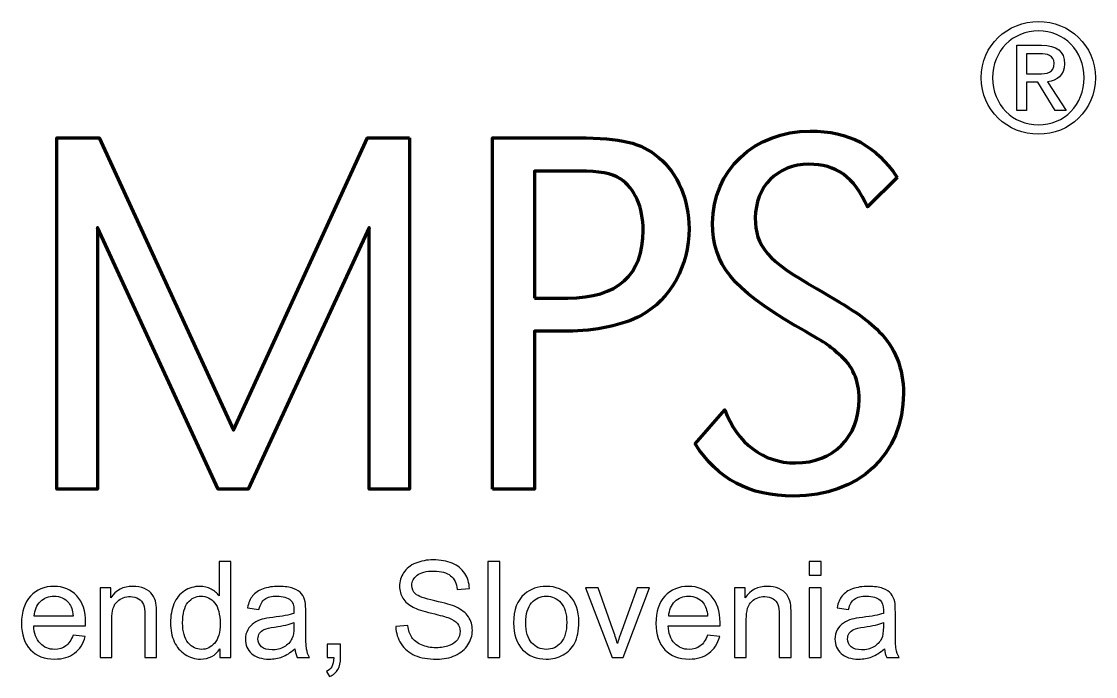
# Model space of a CAD drawing. Header units: millimetres. Extents: x -58 to 71, y 45 to 86.
# Drawn here: x 33.03 to 70.7, y 54.84 to 77.83 of the extents above; entities that cross this region are included whole.
import ezdxf

# ---------------------------------------------------------------- set-up
doc = ezdxf.new("R2010")
doc.units = ezdxf.units.MM
doc.header["$MEASUREMENT"] = 0
doc.layers.add('Layer 1', color=7, linetype='Continuous')

msp = doc.modelspace()

# ---------------------------------------------------------------- linework, layer by layer
at = {"layer": 'Layer 1', "color": 250}
for points, knots in [([(68.7031, 73.8704), (69.7816, 73.8704), (70.703, 74.7089), (70.703, 75.8554), (70.703, 75.8554), (70.703, 76.9915), (69.7816, 77.8291), (68.7031, 77.8291), (68.7031, 77.8291), (67.6142, 77.8291), (66.692, 76.9915), (66.692, 75.8554), (66.692, 75.8554), (66.692, 74.7089), (67.6142, 73.8704), (68.7031, 73.8704)], [0, 0, 0, 0, 0.2, 0.2, 0.2, 0.2, 0.4, 0.4, 0.4, 0.4, 0.6, 0.6, 0.6, 0.6, 1, 1, 1, 1]), ([(67.0907, 75.8554), (67.0907, 76.7925), (67.7974, 77.4993), (68.7031, 77.4993), (68.7031, 77.4993), (69.5984, 77.4993), (70.3051, 76.7925), (70.3051, 75.8554), (70.3051, 75.8554), (70.3051, 74.9027), (69.5984, 74.2011), (68.7031, 74.2011), (68.7031, 74.2011), (67.7974, 74.2011), (67.0907, 74.9027), (67.0907, 75.8554)], [0, 0, 0, 0, 0.2, 0.2, 0.2, 0.2, 0.4, 0.4, 0.4, 0.4, 0.6, 0.6, 0.6, 0.6, 1, 1, 1, 1]), ([(68.2843, 75.6983), (68.2843, 75.6983), (68.6822, 75.6983), (68.6822, 75.6983), (68.6822, 75.6983), (68.6822, 75.6983), (69.2843, 74.7089), (69.2843, 74.7089), (69.2843, 74.7089), (69.2843, 74.7089), (69.6716, 74.7089), (69.6716, 74.7089), (69.6716, 74.7089), (69.6716, 74.7089), (69.0225, 75.7141), (69.0225, 75.7141), (69.0225, 75.7141), (69.3576, 75.756), (69.6141, 75.934), (69.6141, 76.3423), (69.6141, 76.3423), (69.6141, 76.7925), (69.3471, 76.9915), (68.8079, 76.9915), (68.8079, 76.9915), (68.8079, 76.9915), (67.9388, 76.9915), (67.9388, 76.9915), (67.9388, 76.9915), (67.9388, 76.9915), (67.9388, 74.7089), (67.9388, 74.7089), (67.9388, 74.7089), (67.9388, 74.7089), (68.2843, 74.7089), (68.2843, 74.7089), (68.2843, 74.7089), (68.2843, 74.7089), (68.2843, 75.6983), (68.2843, 75.6983)], [0, 0, 0, 0, 0.0909091, 0.0909091, 0.0909091, 0.0909091, 0.1818182, 0.1818182, 0.1818182, 0.1818182, 0.2727273, 0.2727273, 0.2727273, 0.2727273, 0.3636364, 0.3636364, 0.3636364, 0.3636364, 0.4545455, 0.4545455, 0.4545455, 0.4545455, 0.5454545, 0.5454545, 0.5454545, 0.5454545, 0.6363636, 0.6363636, 0.6363636, 0.6363636, 0.7272727, 0.7272727, 0.7272727, 0.7272727, 0.8181818, 0.8181818, 0.8181818, 0.8181818, 1, 1, 1, 1]), ([(68.2843, 75.9916), (68.2843, 75.9916), (68.2843, 76.6984), (68.2843, 76.6984), (68.2843, 76.6984), (68.2843, 76.6984), (68.7554, 76.6984), (68.7554, 76.6984), (68.7554, 76.6984), (68.9963, 76.6984), (69.2528, 76.6459), (69.2528, 76.3633), (69.2528, 76.3633), (69.2528, 76.0125), (68.9911, 75.9916), (68.6979, 75.9916), (68.6979, 75.9916), (68.6979, 75.9916), (68.2843, 75.9916), (68.2843, 75.9916)], [0, 0, 0, 0, 0.1666667, 0.1666667, 0.1666667, 0.1666667, 0.3333333, 0.3333333, 0.3333333, 0.3333333, 0.5, 0.5, 0.5, 0.5, 0.6666667, 0.6666667, 0.6666667, 0.6666667, 1, 1, 1, 1]), ([(39.9859, 55.5024), (39.9859, 55.5024), (39.9859, 55.8109), (39.9859, 55.8109), (39.9859, 55.8109), (39.8313, 55.5683), (39.6036, 55.4475), (39.303, 55.4475), (39.303, 55.4475), (39.1084, 55.4475), (38.9294, 55.5008), (38.7661, 55.6084), (38.7661, 55.6084), (38.6029, 55.7151), (38.4765, 55.865), (38.3862, 56.0581), (38.3862, 56.0581), (38.2967, 56.2504), (38.252, 56.471), (38.252, 56.7214), (38.252, 56.7214), (38.252, 56.9647), (38.2928, 57.186), (38.3737, 57.3846), (38.3737, 57.3846), (38.4553, 57.5832), (38.577, 57.7355), (38.7394, 57.8407), (38.7394, 57.8407), (38.9019, 57.9466), (39.084, 58), (39.285, 58), (39.285, 58), (39.4317, 58), (39.5628, 57.9686), (39.6774, 57.9066), (39.6774, 57.9066), (39.7928, 57.8446), (39.8862, 57.7637), (39.9584, 57.6641), (39.9584, 57.6641), (39.9584, 57.6641), (39.9584, 58.8736), (39.9584, 58.8736), (39.9584, 58.8736), (39.9584, 58.8736), (40.3697, 58.8736), (40.3697, 58.8736), (40.3697, 58.8736), (40.3697, 58.8736), (40.3697, 55.5024), (40.3697, 55.5024), (40.3697, 55.5024), (40.3697, 55.5024), (39.9859, 55.5024), (39.9859, 55.5024)], [0, 0, 0, 0, 0.0666667, 0.0666667, 0.0666667, 0.0666667, 0.1333333, 0.1333333, 0.1333333, 0.1333333, 0.2, 0.2, 0.2, 0.2, 0.2666667, 0.2666667, 0.2666667, 0.2666667, 0.3333333, 0.3333333, 0.3333333, 0.3333333, 0.4, 0.4, 0.4, 0.4, 0.4666667, 0.4666667, 0.4666667, 0.4666667, 0.5333333, 0.5333333, 0.5333333, 0.5333333, 0.6, 0.6, 0.6, 0.6, 0.6666667, 0.6666667, 0.6666667, 0.6666667, 0.7333333, 0.7333333, 0.7333333, 0.7333333, 0.8, 0.8, 0.8, 0.8, 0.8666667, 0.8666667, 0.8666667, 0.8666667, 1, 1, 1, 1]), ([(46.1586, 56.5856), (46.1586, 56.5856), (46.5793, 56.6225), (46.5793, 56.6225), (46.5793, 56.6225), (46.599, 56.4537), (46.6453, 56.3156), (46.7183, 56.2073), (46.7183, 56.2073), (46.7913, 56.0989), (46.9043, 56.0118), (47.0574, 55.9451), (47.0574, 55.9451), (47.2104, 55.8784), (47.3831, 55.8454), (47.5746, 55.8454), (47.5746, 55.8454), (47.7449, 55.8454), (47.8949, 55.8705), (48.0252, 55.9208), (48.0252, 55.9208), (48.1555, 55.9718), (48.2528, 56.0409), (48.3164, 56.1288), (48.3164, 56.1288), (48.3799, 56.2175), (48.4121, 56.3132), (48.4121, 56.4176), (48.4121, 56.4176), (48.4121, 56.5236), (48.3815, 56.6154), (48.3195, 56.6947), (48.3195, 56.6947), (48.2583, 56.774), (48.157, 56.8399), (48.0165, 56.8933), (48.0165, 56.8933), (47.9255, 56.9286), (47.7261, 56.9835), (47.4161, 57.0581), (47.4161, 57.0581), (47.1068, 57.1327), (46.8894, 57.2025), (46.7654, 57.2685), (46.7654, 57.2685), (46.6045, 57.3524), (46.4844, 57.4576), (46.4051, 57.5824), (46.4051, 57.5824), (46.3266, 57.7072), (46.2874, 57.8469), (46.2874, 58.0024), (46.2874, 58.0024), (46.2874, 58.1719), (46.3352, 58.3312), (46.4318, 58.4788), (46.4318, 58.4788), (46.5283, 58.6272), (46.6696, 58.7394), (46.8548, 58.8163), (46.8548, 58.8163), (47.0409, 58.8925), (47.2465, 58.9309), (47.4734, 58.9309), (47.4734, 58.9309), (47.7238, 58.9309), (47.9435, 58.8909), (48.135, 58.81), (48.135, 58.81), (48.3258, 58.73), (48.4726, 58.6115), (48.5754, 58.4553), (48.5754, 58.4553), (48.6774, 58.2991), (48.7332, 58.1217), (48.741, 57.9239), (48.741, 57.9239), (48.741, 57.9239), (48.3132, 57.8917), (48.3132, 57.8917), (48.3132, 57.8917), (48.2897, 58.1044), (48.212, 58.2661), (48.0793, 58.3744), (48.0793, 58.3744), (47.9467, 58.4835), (47.7512, 58.5377), (47.4922, 58.5377), (47.4922, 58.5377), (47.2222, 58.5377), (47.026, 58.4882), (46.9019, 58.3893), (46.9019, 58.3893), (46.7787, 58.2904), (46.7167, 58.1711), (46.7167, 58.0322), (46.7167, 58.0322), (46.7167, 57.9105), (46.7607, 57.8108), (46.8478, 57.7331), (46.8478, 57.7331), (46.9341, 57.6546), (47.1578, 57.5746), (47.5205, 57.4929), (47.5205, 57.4929), (47.8831, 57.4105), (48.1319, 57.3391), (48.2669, 57.2779), (48.2669, 57.2779), (48.4631, 57.1868), (48.6084, 57.0722), (48.7018, 56.9341), (48.7018, 56.9341), (48.7952, 56.7952), (48.8415, 56.635), (48.8415, 56.4545), (48.8415, 56.4545), (48.8415, 56.2748), (48.7905, 56.106), (48.6876, 55.9474), (48.6876, 55.9474), (48.5848, 55.7889), (48.4372, 55.6657), (48.2449, 55.577), (48.2449, 55.577), (48.0526, 55.4891), (47.836, 55.4451), (47.5958, 55.4451), (47.5958, 55.4451), (47.2905, 55.4451), (47.0346, 55.4891), (46.8289, 55.5785), (46.8289, 55.5785), (46.6225, 55.6672), (46.4608, 55.8007), (46.3431, 55.9796), (46.3431, 55.9796), (46.2261, 56.1578), (46.1641, 56.3603), (46.1586, 56.5856)], [0, 0, 0, 0, 0.0277778, 0.0277778, 0.0277778, 0.0277778, 0.0555556, 0.0555556, 0.0555556, 0.0555556, 0.0833333, 0.0833333, 0.0833333, 0.0833333, 0.1111111, 0.1111111, 0.1111111, 0.1111111, 0.1388889, 0.1388889, 0.1388889, 0.1388889, 0.1666667, 0.1666667, 0.1666667, 0.1666667, 0.1944444, 0.1944444, 0.1944444, 0.1944444, 0.2222222, 0.2222222, 0.2222222, 0.2222222, 0.25, 0.25, 0.25, 0.25, 0.2777778, 0.2777778, 0.2777778, 0.2777778, 0.3055556, 0.3055556, 0.3055556, 0.3055556, 0.3333333, 0.3333333, 0.3333333, 0.3333333, 0.3611111, 0.3611111, 0.3611111, 0.3611111, 0.3888889, 0.3888889, 0.3888889, 0.3888889, 0.4166667, 0.4166667, 0.4166667, 0.4166667, 0.4444444, 0.4444444, 0.4444444, 0.4444444, 0.4722222, 0.4722222, 0.4722222, 0.4722222, 0.5, 0.5, 0.5, 0.5, 0.5277778, 0.5277778, 0.5277778, 0.5277778, 0.5555556, 0.5555556, 0.5555556, 0.5555556, 0.5833333, 0.5833333, 0.5833333, 0.5833333, 0.6111111, 0.6111111, 0.6111111, 0.6111111, 0.6388889, 0.6388889, 0.6388889, 0.6388889, 0.6666667, 0.6666667, 0.6666667, 0.6666667, 0.6944444, 0.6944444, 0.6944444, 0.6944444, 0.7222222, 0.7222222, 0.7222222, 0.7222222, 0.75, 0.75, 0.75, 0.75, 0.7777778, 0.7777778, 0.7777778, 0.7777778, 0.8055556, 0.8055556, 0.8055556, 0.8055556, 0.8333333, 0.8333333, 0.8333333, 0.8333333, 0.8611111, 0.8611111, 0.8611111, 0.8611111, 0.8888889, 0.8888889, 0.8888889, 0.8888889, 0.9166667, 0.9166667, 0.9166667, 0.9166667, 0.9444444, 0.9444444, 0.9444444, 0.9444444, 1, 1, 1, 1]), ([(49.3893, 55.5024), (49.3893, 55.5024), (49.3893, 58.8736), (49.3893, 58.8736), (49.3893, 58.8736), (49.3893, 58.8736), (49.803, 58.8736), (49.803, 58.8736), (49.803, 58.8736), (49.803, 58.8736), (49.803, 55.5024), (49.803, 55.5024), (49.803, 55.5024), (49.803, 55.5024), (49.3893, 55.5024), (49.3893, 55.5024)], [0, 0, 0, 0, 0.2, 0.2, 0.2, 0.2, 0.4, 0.4, 0.4, 0.4, 0.6, 0.6, 0.6, 0.6, 1, 1, 1, 1]), ([(60.6593, 58.3972), (60.6593, 58.3972), (60.6593, 58.8736), (60.6593, 58.8736), (60.6593, 58.8736), (60.6593, 58.8736), (61.0737, 58.8736), (61.0737, 58.8736), (61.0737, 58.8736), (61.0737, 58.8736), (61.0737, 58.3972), (61.0737, 58.3972), (61.0737, 58.3972), (61.0737, 58.3972), (60.6593, 58.3972), (60.6593, 58.3972)], [0, 0, 0, 0, 0.2, 0.2, 0.2, 0.2, 0.4, 0.4, 0.4, 0.4, 0.6, 0.6, 0.6, 0.6, 1, 1, 1, 1]), ([(34.8344, 56.2889), (34.8344, 56.2889), (35.2622, 56.2363), (35.2622, 56.2363), (35.2622, 56.2363), (35.1947, 55.9859), (35.0699, 55.792), (34.8878, 55.6539), (34.8878, 55.6539), (34.7049, 55.5165), (34.4718, 55.4475), (34.1884, 55.4475), (34.1884, 55.4475), (33.8313, 55.4475), (33.5479, 55.5573), (33.3391, 55.7771), (33.3391, 55.7771), (33.1296, 55.9969), (33.0252, 56.3054), (33.0252, 56.7025), (33.0252, 56.7025), (33.0252, 57.1138), (33.1311, 57.4325), (33.3423, 57.6594), (33.3423, 57.6594), (33.5542, 57.8862), (33.8282, 58), (34.1657, 58), (34.1657, 58), (34.4922, 58), (34.7591, 57.8885), (34.9655, 57.6664), (34.9655, 57.6664), (35.1727, 57.4443), (35.2763, 57.1311), (35.2763, 56.7284), (35.2763, 56.7284), (35.2763, 56.7033), (35.2755, 56.6664), (35.274, 56.6178), (35.274, 56.6178), (35.274, 56.6178), (33.453, 56.6178), (33.453, 56.6178), (33.453, 56.6178), (33.4679, 56.3493), (33.544, 56.1437), (33.6806, 56.0016), (33.6806, 56.0016), (33.8172, 55.8588), (33.9867, 55.7873), (34.1908, 55.7873), (34.1908, 55.7873), (34.3423, 55.7873), (34.4718, 55.8274), (34.5793, 55.9074), (34.5793, 55.9074), (34.6869, 55.9867), (34.7716, 56.1139), (34.8344, 56.2889)], [0, 0, 0, 0, 0.0625, 0.0625, 0.0625, 0.0625, 0.125, 0.125, 0.125, 0.125, 0.1875, 0.1875, 0.1875, 0.1875, 0.25, 0.25, 0.25, 0.25, 0.3125, 0.3125, 0.3125, 0.3125, 0.375, 0.375, 0.375, 0.375, 0.4375, 0.4375, 0.4375, 0.4375, 0.5, 0.5, 0.5, 0.5, 0.5625, 0.5625, 0.5625, 0.5625, 0.625, 0.625, 0.625, 0.625, 0.6875, 0.6875, 0.6875, 0.6875, 0.75, 0.75, 0.75, 0.75, 0.8125, 0.8125, 0.8125, 0.8125, 0.875, 0.875, 0.875, 0.875, 1, 1, 1, 1]), ([(33.4757, 56.9584), (33.4757, 56.9584), (34.8391, 56.9584), (34.8391, 56.9584), (34.8391, 56.9584), (34.8211, 57.1633), (34.7685, 57.3179), (34.6829, 57.42), (34.6829, 57.42), (34.5511, 57.5793), (34.3799, 57.6594), (34.1704, 57.6594), (34.1704, 57.6594), (33.9804, 57.6594), (33.8203, 57.5958), (33.6908, 57.4686), (33.6908, 57.4686), (33.5613, 57.3415), (33.4899, 57.1711), (33.4757, 56.9584)], [0, 0, 0, 0, 0.1666667, 0.1666667, 0.1666667, 0.1666667, 0.3333333, 0.3333333, 0.3333333, 0.3333333, 0.5, 0.5, 0.5, 0.5, 0.6666667, 0.6666667, 0.6666667, 0.6666667, 1, 1, 1, 1]), ([(35.7826, 55.5024), (35.7826, 55.5024), (35.7826, 57.9443), (35.7826, 57.9443), (35.7826, 57.9443), (35.7826, 57.9443), (36.1547, 57.9443), (36.1547, 57.9443), (36.1547, 57.9443), (36.1547, 57.9443), (36.1547, 57.5973), (36.1547, 57.5973), (36.1547, 57.5973), (36.3344, 57.8658), (36.5934, 58), (36.9317, 58), (36.9317, 58), (37.0793, 58), (37.2143, 57.9733), (37.3375, 57.9207), (37.3375, 57.9207), (37.4616, 57.8674), (37.5534, 57.7983), (37.6146, 57.7119), (37.6146, 57.7119), (37.6766, 57.6264), (37.719, 57.5243), (37.7441, 57.4066), (37.7441, 57.4066), (37.759, 57.3297), (37.7669, 57.1955), (37.7669, 57.0039), (37.7669, 57.0039), (37.7669, 57.0039), (37.7669, 55.5024), (37.7669, 55.5024), (37.7669, 55.5024), (37.7669, 55.5024), (37.3525, 55.5024), (37.3525, 55.5024), (37.3525, 55.5024), (37.3525, 55.5024), (37.3525, 56.9882), (37.3525, 56.9882), (37.3525, 56.9882), (37.3525, 57.1562), (37.3368, 57.2826), (37.3046, 57.3666), (37.3046, 57.3666), (37.2724, 57.4498), (37.2151, 57.5165), (37.1335, 57.5659), (37.1335, 57.5659), (37.0511, 57.6162), (36.9553, 57.6413), (36.8446, 57.6413), (36.8446, 57.6413), (36.668, 57.6413), (36.5165, 57.5848), (36.3878, 57.4733), (36.3878, 57.4733), (36.2599, 57.3611), (36.1963, 57.1492), (36.1963, 56.836), (36.1963, 56.836), (36.1963, 56.836), (36.1963, 55.5024), (36.1963, 55.5024), (36.1963, 55.5024), (36.1963, 55.5024), (35.7826, 55.5024), (35.7826, 55.5024)], [0, 0, 0, 0, 0.0526316, 0.0526316, 0.0526316, 0.0526316, 0.1052632, 0.1052632, 0.1052632, 0.1052632, 0.1578947, 0.1578947, 0.1578947, 0.1578947, 0.2105263, 0.2105263, 0.2105263, 0.2105263, 0.2631579, 0.2631579, 0.2631579, 0.2631579, 0.3157895, 0.3157895, 0.3157895, 0.3157895, 0.3684211, 0.3684211, 0.3684211, 0.3684211, 0.4210526, 0.4210526, 0.4210526, 0.4210526, 0.4736842, 0.4736842, 0.4736842, 0.4736842, 0.5263158, 0.5263158, 0.5263158, 0.5263158, 0.5789474, 0.5789474, 0.5789474, 0.5789474, 0.6315789, 0.6315789, 0.6315789, 0.6315789, 0.6842105, 0.6842105, 0.6842105, 0.6842105, 0.7368421, 0.7368421, 0.7368421, 0.7368421, 0.7894737, 0.7894737, 0.7894737, 0.7894737, 0.8421053, 0.8421053, 0.8421053, 0.8421053, 0.8947368, 0.8947368, 0.8947368, 0.8947368, 1, 1, 1, 1]), ([(38.6774, 56.7214), (38.6774, 56.4082), (38.7434, 56.1743), (38.8752, 56.0197), (38.8752, 56.0197), (39.0071, 55.865), (39.1625, 55.7873), (39.3423, 55.7873), (39.3423, 55.7873), (39.5228, 55.7873), (39.6766, 55.8619), (39.803, 56.0095), (39.803, 56.0095), (39.9294, 56.157), (39.993, 56.3831), (39.993, 56.6868), (39.993, 56.6868), (39.993, 57.0212), (39.9286, 57.2661), (39.7999, 57.4223), (39.7999, 57.4223), (39.6711, 57.5793), (39.5126, 57.657), (39.3234, 57.657), (39.3234, 57.657), (39.1397, 57.657), (38.9859, 57.5816), (38.8627, 57.4317), (38.8627, 57.4317), (38.7394, 57.2818), (38.6774, 57.0448), (38.6774, 56.7214)], [0, 0, 0, 0, 0.1111111, 0.1111111, 0.1111111, 0.1111111, 0.2222222, 0.2222222, 0.2222222, 0.2222222, 0.3333333, 0.3333333, 0.3333333, 0.3333333, 0.4444444, 0.4444444, 0.4444444, 0.4444444, 0.5555556, 0.5555556, 0.5555556, 0.5555556, 0.6666667, 0.6666667, 0.6666667, 0.6666667, 0.7777778, 0.7777778, 0.7777778, 0.7777778, 1, 1, 1, 1]), ([(42.6146, 55.8038), (42.4608, 55.6735), (42.3132, 55.5817), (42.1719, 55.5275), (42.1719, 55.5275), (42.0298, 55.4741), (41.8776, 55.4475), (41.7151, 55.4475), (41.7151, 55.4475), (41.4467, 55.4475), (41.241, 55.5126), (41.0966, 55.6437), (41.0966, 55.6437), (40.9529, 55.7748), (40.8807, 55.9427), (40.8807, 56.146), (40.8807, 56.146), (40.8807, 56.2661), (40.9074, 56.3752), (40.9624, 56.4741), (40.9624, 56.4741), (41.0165, 56.573), (41.0879, 56.6523), (41.1759, 56.712), (41.1759, 56.712), (41.2646, 56.7716), (41.3635, 56.8171), (41.4741, 56.8477), (41.4741, 56.8477), (41.555, 56.8689), (41.6774, 56.8901), (41.8415, 56.9098), (41.8415, 56.9098), (42.1758, 56.9498), (42.4223, 56.9969), (42.5801, 57.0526), (42.5801, 57.0526), (42.5816, 57.1091), (42.5824, 57.1452), (42.5824, 57.1601), (42.5824, 57.1601), (42.5824, 57.3289), (42.5432, 57.4482), (42.4647, 57.5165), (42.4647, 57.5165), (42.3595, 57.6107), (42.2017, 57.657), (41.9937, 57.657), (41.9937, 57.657), (41.7991, 57.657), (41.6554, 57.6232), (41.562, 57.555), (41.562, 57.555), (41.4694, 57.4867), (41.4011, 57.3658), (41.3564, 57.1923), (41.3564, 57.1923), (41.3564, 57.1923), (40.9522, 57.2481), (40.9522, 57.2481), (40.9522, 57.2481), (40.989, 57.4207), (41.0495, 57.5612), (41.1335, 57.6672), (41.1335, 57.6672), (41.2175, 57.7739), (41.3399, 57.8564), (41.4992, 57.9137), (41.4992, 57.9137), (41.6586, 57.971), (41.843, 58), (42.0534, 58), (42.0534, 58), (42.2622, 58), (42.4309, 57.9749), (42.5612, 57.9262), (42.5612, 57.9262), (42.6915, 57.8768), (42.7873, 57.8155), (42.8493, 57.741), (42.8493, 57.741), (42.9105, 57.6664), (42.9529, 57.573), (42.978, 57.4592), (42.978, 57.4592), (42.9914, 57.3886), (42.9984, 57.2614), (42.9984, 57.0777), (42.9984, 57.0777), (42.9984, 57.0777), (42.9984, 56.5259), (42.9984, 56.5259), (42.9984, 56.5259), (42.9984, 56.1405), (43.0071, 55.8972), (43.0251, 55.796), (43.0251, 55.796), (43.0424, 55.6939), (43.0777, 55.5958), (43.1295, 55.5024), (43.1295, 55.5024), (43.1295, 55.5024), (42.697, 55.5024), (42.697, 55.5024), (42.697, 55.5024), (42.6546, 55.588), (42.6264, 55.6884), (42.6146, 55.8038)], [0, 0, 0, 0, 0.0357143, 0.0357143, 0.0357143, 0.0357143, 0.0714286, 0.0714286, 0.0714286, 0.0714286, 0.1071429, 0.1071429, 0.1071429, 0.1071429, 0.1428571, 0.1428571, 0.1428571, 0.1428571, 0.1785714, 0.1785714, 0.1785714, 0.1785714, 0.2142857, 0.2142857, 0.2142857, 0.2142857, 0.25, 0.25, 0.25, 0.25, 0.2857143, 0.2857143, 0.2857143, 0.2857143, 0.3214286, 0.3214286, 0.3214286, 0.3214286, 0.3571429, 0.3571429, 0.3571429, 0.3571429, 0.3928571, 0.3928571, 0.3928571, 0.3928571, 0.4285714, 0.4285714, 0.4285714, 0.4285714, 0.4642857, 0.4642857, 0.4642857, 0.4642857, 0.5, 0.5, 0.5, 0.5, 0.5357143, 0.5357143, 0.5357143, 0.5357143, 0.5714286, 0.5714286, 0.5714286, 0.5714286, 0.6071429, 0.6071429, 0.6071429, 0.6071429, 0.6428571, 0.6428571, 0.6428571, 0.6428571, 0.6785714, 0.6785714, 0.6785714, 0.6785714, 0.7142857, 0.7142857, 0.7142857, 0.7142857, 0.75, 0.75, 0.75, 0.75, 0.7857143, 0.7857143, 0.7857143, 0.7857143, 0.8214286, 0.8214286, 0.8214286, 0.8214286, 0.8571429, 0.8571429, 0.8571429, 0.8571429, 0.8928571, 0.8928571, 0.8928571, 0.8928571, 0.9285714, 0.9285714, 0.9285714, 0.9285714, 1, 1, 1, 1]), ([(50.2904, 56.7237), (50.2904, 57.1758), (50.416, 57.511), (50.6679, 57.7284), (50.6679, 57.7284), (50.8775, 57.909), (51.1334, 58), (51.4356, 58), (51.4356, 58), (51.7715, 58), (52.0463, 57.8901), (52.259, 57.6696), (52.259, 57.6696), (52.4725, 57.4498), (52.5784, 57.146), (52.5784, 56.7583), (52.5784, 56.7583), (52.5784, 56.4435), (52.5313, 56.1963), (52.4371, 56.0165), (52.4371, 56.0165), (52.343, 55.836), (52.2056, 55.6963), (52.0258, 55.5966), (52.0258, 55.5966), (51.8453, 55.4969), (51.6491, 55.4475), (51.4356, 55.4475), (51.4356, 55.4475), (51.0942, 55.4475), (50.8179, 55.5566), (50.6067, 55.7763), (50.6067, 55.7763), (50.3956, 55.9953), (50.2904, 56.3109), (50.2904, 56.7237)], [0, 0, 0, 0, 0.1, 0.1, 0.1, 0.1, 0.2, 0.2, 0.2, 0.2, 0.3, 0.3, 0.3, 0.3, 0.4, 0.4, 0.4, 0.4, 0.5, 0.5, 0.5, 0.5, 0.6, 0.6, 0.6, 0.6, 0.7, 0.7, 0.7, 0.7, 0.8, 0.8, 0.8, 0.8, 1, 1, 1, 1]), ([(50.7158, 56.7237), (50.7158, 56.4105), (50.7841, 56.1766), (50.9207, 56.0212), (50.9207, 56.0212), (51.0573, 55.865), (51.2292, 55.7873), (51.4356, 55.7873), (51.4356, 55.7873), (51.6412, 55.7873), (51.8124, 55.8658), (51.9489, 56.022), (51.9489, 56.022), (52.0847, 56.1782), (52.153, 56.4168), (52.153, 56.7371), (52.153, 56.7371), (52.153, 57.0393), (52.0847, 57.2685), (51.9474, 57.4239), (51.9474, 57.4239), (51.81, 57.5793), (51.6397, 57.657), (51.4356, 57.657), (51.4356, 57.657), (51.2292, 57.657), (51.0573, 57.5793), (50.9207, 57.4247), (50.9207, 57.4247), (50.7841, 57.27), (50.7158, 57.0361), (50.7158, 56.7237)], [0, 0, 0, 0, 0.1111111, 0.1111111, 0.1111111, 0.1111111, 0.2222222, 0.2222222, 0.2222222, 0.2222222, 0.3333333, 0.3333333, 0.3333333, 0.3333333, 0.4444444, 0.4444444, 0.4444444, 0.4444444, 0.5555556, 0.5555556, 0.5555556, 0.5555556, 0.6666667, 0.6666667, 0.6666667, 0.6666667, 0.7777778, 0.7777778, 0.7777778, 0.7777778, 1, 1, 1, 1]), ([(53.7425, 55.5024), (53.7425, 55.5024), (52.8132, 57.9443), (52.8132, 57.9443), (52.8132, 57.9443), (52.8132, 57.9443), (53.2504, 57.9443), (53.2504, 57.9443), (53.2504, 57.9443), (53.2504, 57.9443), (53.7747, 56.482), (53.7747, 56.482), (53.7747, 56.482), (53.8312, 56.3242), (53.883, 56.1602), (53.9309, 55.9898), (53.9309, 55.9898), (53.9678, 56.1186), (54.0188, 56.2732), (54.0847, 56.4545), (54.0847, 56.4545), (54.0847, 56.4545), (54.6279, 57.9443), (54.6279, 57.9443), (54.6279, 57.9443), (54.6279, 57.9443), (55.0533, 57.9443), (55.0533, 57.9443), (55.0533, 57.9443), (55.0533, 57.9443), (54.1287, 55.5024), (54.1287, 55.5024), (54.1287, 55.5024), (54.1287, 55.5024), (53.7425, 55.5024), (53.7425, 55.5024)], [0, 0, 0, 0, 0.1, 0.1, 0.1, 0.1, 0.2, 0.2, 0.2, 0.2, 0.3, 0.3, 0.3, 0.3, 0.4, 0.4, 0.4, 0.4, 0.5, 0.5, 0.5, 0.5, 0.6, 0.6, 0.6, 0.6, 0.7, 0.7, 0.7, 0.7, 0.8, 0.8, 0.8, 0.8, 1, 1, 1, 1]), ([(57.0902, 56.2889), (57.0902, 56.2889), (57.518, 56.2363), (57.518, 56.2363), (57.518, 56.2363), (57.4505, 55.9859), (57.3257, 55.792), (57.1436, 55.6539), (57.1436, 55.6539), (56.9607, 55.5165), (56.7276, 55.4475), (56.4442, 55.4475), (56.4442, 55.4475), (56.0871, 55.4475), (55.8037, 55.5573), (55.5949, 55.7771), (55.5949, 55.7771), (55.3854, 55.9969), (55.281, 56.3054), (55.281, 56.7025), (55.281, 56.7025), (55.281, 57.1138), (55.3869, 57.4325), (55.5981, 57.6594), (55.5981, 57.6594), (55.81, 57.8862), (56.084, 58), (56.4215, 58), (56.4215, 58), (56.748, 58), (57.0149, 57.8885), (57.2213, 57.6664), (57.2213, 57.6664), (57.4285, 57.4443), (57.5321, 57.1311), (57.5321, 56.7284), (57.5321, 56.7284), (57.5321, 56.7033), (57.5313, 56.6664), (57.5298, 56.6178), (57.5298, 56.6178), (57.5298, 56.6178), (55.7088, 56.6178), (55.7088, 56.6178), (55.7088, 56.6178), (55.7237, 56.3493), (55.7998, 56.1437), (55.9364, 56.0016), (55.9364, 56.0016), (56.073, 55.8588), (56.2425, 55.7873), (56.4466, 55.7873), (56.4466, 55.7873), (56.5981, 55.7873), (56.7276, 55.8274), (56.8351, 55.9074), (56.8351, 55.9074), (56.9427, 55.9867), (57.0274, 56.1139), (57.0902, 56.2889)], [0, 0, 0, 0, 0.0625, 0.0625, 0.0625, 0.0625, 0.125, 0.125, 0.125, 0.125, 0.1875, 0.1875, 0.1875, 0.1875, 0.25, 0.25, 0.25, 0.25, 0.3125, 0.3125, 0.3125, 0.3125, 0.375, 0.375, 0.375, 0.375, 0.4375, 0.4375, 0.4375, 0.4375, 0.5, 0.5, 0.5, 0.5, 0.5625, 0.5625, 0.5625, 0.5625, 0.625, 0.625, 0.625, 0.625, 0.6875, 0.6875, 0.6875, 0.6875, 0.75, 0.75, 0.75, 0.75, 0.8125, 0.8125, 0.8125, 0.8125, 0.875, 0.875, 0.875, 0.875, 1, 1, 1, 1]), ([(55.7315, 56.9584), (55.7315, 56.9584), (57.0949, 56.9584), (57.0949, 56.9584), (57.0949, 56.9584), (57.0769, 57.1633), (57.0243, 57.3179), (56.9387, 57.42), (56.9387, 57.42), (56.8069, 57.5793), (56.6357, 57.6594), (56.4262, 57.6594), (56.4262, 57.6594), (56.2362, 57.6594), (56.0761, 57.5958), (55.9466, 57.4686), (55.9466, 57.4686), (55.8171, 57.3415), (55.7457, 57.1711), (55.7315, 56.9584)], [0, 0, 0, 0, 0.1666667, 0.1666667, 0.1666667, 0.1666667, 0.3333333, 0.3333333, 0.3333333, 0.3333333, 0.5, 0.5, 0.5, 0.5, 0.6666667, 0.6666667, 0.6666667, 0.6666667, 1, 1, 1, 1]), ([(58.0384, 55.5024), (58.0384, 55.5024), (58.0384, 57.9443), (58.0384, 57.9443), (58.0384, 57.9443), (58.0384, 57.9443), (58.4105, 57.9443), (58.4105, 57.9443), (58.4105, 57.9443), (58.4105, 57.9443), (58.4105, 57.5973), (58.4105, 57.5973), (58.4105, 57.5973), (58.5902, 57.8658), (58.8492, 58), (59.1875, 58), (59.1875, 58), (59.3351, 58), (59.4701, 57.9733), (59.5933, 57.9207), (59.5933, 57.9207), (59.7174, 57.8674), (59.8092, 57.7983), (59.8704, 57.7119), (59.8704, 57.7119), (59.9324, 57.6264), (59.9748, 57.5243), (59.9999, 57.4066), (59.9999, 57.4066), (60.0148, 57.3297), (60.0227, 57.1955), (60.0227, 57.0039), (60.0227, 57.0039), (60.0227, 57.0039), (60.0227, 55.5024), (60.0227, 55.5024), (60.0227, 55.5024), (60.0227, 55.5024), (59.6083, 55.5024), (59.6083, 55.5024), (59.6083, 55.5024), (59.6083, 55.5024), (59.6083, 56.9882), (59.6083, 56.9882), (59.6083, 56.9882), (59.6083, 57.1562), (59.5926, 57.2826), (59.5604, 57.3666), (59.5604, 57.3666), (59.5282, 57.4498), (59.4709, 57.5165), (59.3893, 57.5659), (59.3893, 57.5659), (59.3069, 57.6162), (59.2111, 57.6413), (59.1004, 57.6413), (59.1004, 57.6413), (58.9238, 57.6413), (58.7723, 57.5848), (58.6436, 57.4733), (58.6436, 57.4733), (58.5157, 57.3611), (58.4521, 57.1492), (58.4521, 56.836), (58.4521, 56.836), (58.4521, 56.836), (58.4521, 55.5024), (58.4521, 55.5024), (58.4521, 55.5024), (58.4521, 55.5024), (58.0384, 55.5024), (58.0384, 55.5024)], [0, 0, 0, 0, 0.0526316, 0.0526316, 0.0526316, 0.0526316, 0.1052632, 0.1052632, 0.1052632, 0.1052632, 0.1578947, 0.1578947, 0.1578947, 0.1578947, 0.2105263, 0.2105263, 0.2105263, 0.2105263, 0.2631579, 0.2631579, 0.2631579, 0.2631579, 0.3157895, 0.3157895, 0.3157895, 0.3157895, 0.3684211, 0.3684211, 0.3684211, 0.3684211, 0.4210526, 0.4210526, 0.4210526, 0.4210526, 0.4736842, 0.4736842, 0.4736842, 0.4736842, 0.5263158, 0.5263158, 0.5263158, 0.5263158, 0.5789474, 0.5789474, 0.5789474, 0.5789474, 0.6315789, 0.6315789, 0.6315789, 0.6315789, 0.6842105, 0.6842105, 0.6842105, 0.6842105, 0.7368421, 0.7368421, 0.7368421, 0.7368421, 0.7894737, 0.7894737, 0.7894737, 0.7894737, 0.8421053, 0.8421053, 0.8421053, 0.8421053, 0.8947368, 0.8947368, 0.8947368, 0.8947368, 1, 1, 1, 1]), ([(60.6593, 55.5024), (60.6593, 55.5024), (60.6593, 57.9443), (60.6593, 57.9443), (60.6593, 57.9443), (60.6593, 57.9443), (61.0737, 57.9443), (61.0737, 57.9443), (61.0737, 57.9443), (61.0737, 57.9443), (61.0737, 55.5024), (61.0737, 55.5024), (61.0737, 55.5024), (61.0737, 55.5024), (60.6593, 55.5024), (60.6593, 55.5024)], [0, 0, 0, 0, 0.2, 0.2, 0.2, 0.2, 0.4, 0.4, 0.4, 0.4, 0.6, 0.6, 0.6, 0.6, 1, 1, 1, 1]), ([(63.2974, 55.8038), (63.1436, 55.6735), (62.996, 55.5817), (62.8547, 55.5275), (62.8547, 55.5275), (62.7126, 55.4741), (62.5604, 55.4475), (62.3979, 55.4475), (62.3979, 55.4475), (62.1295, 55.4475), (61.9238, 55.5126), (61.7794, 55.6437), (61.7794, 55.6437), (61.6357, 55.7748), (61.5635, 55.9427), (61.5635, 56.146), (61.5635, 56.146), (61.5635, 56.2661), (61.5902, 56.3752), (61.6452, 56.4741), (61.6452, 56.4741), (61.6993, 56.573), (61.7707, 56.6523), (61.8587, 56.712), (61.8587, 56.712), (61.9474, 56.7716), (62.0463, 56.8171), (62.1569, 56.8477), (62.1569, 56.8477), (62.2378, 56.8689), (62.3602, 56.8901), (62.5243, 56.9098), (62.5243, 56.9098), (62.8586, 56.9498), (63.1051, 56.9969), (63.2629, 57.0526), (63.2629, 57.0526), (63.2644, 57.1091), (63.2652, 57.1452), (63.2652, 57.1601), (63.2652, 57.1601), (63.2652, 57.3289), (63.226, 57.4482), (63.1475, 57.5165), (63.1475, 57.5165), (63.0423, 57.6107), (62.8845, 57.657), (62.6765, 57.657), (62.6765, 57.657), (62.4819, 57.657), (62.3382, 57.6232), (62.2448, 57.555), (62.2448, 57.555), (62.1522, 57.4867), (62.0839, 57.3658), (62.0392, 57.1923), (62.0392, 57.1923), (62.0392, 57.1923), (61.635, 57.2481), (61.635, 57.2481), (61.635, 57.2481), (61.6718, 57.4207), (61.7323, 57.5612), (61.8163, 57.6672), (61.8163, 57.6672), (61.9003, 57.7739), (62.0227, 57.8564), (62.182, 57.9137), (62.182, 57.9137), (62.3414, 57.971), (62.5258, 58), (62.7362, 58), (62.7362, 58), (62.945, 58), (63.1137, 57.9749), (63.244, 57.9262), (63.244, 57.9262), (63.3743, 57.8768), (63.4701, 57.8155), (63.5321, 57.741), (63.5321, 57.741), (63.5933, 57.6664), (63.6357, 57.573), (63.6608, 57.4592), (63.6608, 57.4592), (63.6742, 57.3886), (63.6812, 57.2614), (63.6812, 57.0777), (63.6812, 57.0777), (63.6812, 57.0777), (63.6812, 56.5259), (63.6812, 56.5259), (63.6812, 56.5259), (63.6812, 56.1405), (63.6899, 55.8972), (63.7079, 55.796), (63.7079, 55.796), (63.7252, 55.6939), (63.7605, 55.5958), (63.8123, 55.5024), (63.8123, 55.5024), (63.8123, 55.5024), (63.3798, 55.5024), (63.3798, 55.5024), (63.3798, 55.5024), (63.3374, 55.588), (63.3092, 55.6884), (63.2974, 55.8038)], [0, 0, 0, 0, 0.0357143, 0.0357143, 0.0357143, 0.0357143, 0.0714286, 0.0714286, 0.0714286, 0.0714286, 0.1071429, 0.1071429, 0.1071429, 0.1071429, 0.1428571, 0.1428571, 0.1428571, 0.1428571, 0.1785714, 0.1785714, 0.1785714, 0.1785714, 0.2142857, 0.2142857, 0.2142857, 0.2142857, 0.25, 0.25, 0.25, 0.25, 0.2857143, 0.2857143, 0.2857143, 0.2857143, 0.3214286, 0.3214286, 0.3214286, 0.3214286, 0.3571429, 0.3571429, 0.3571429, 0.3571429, 0.3928571, 0.3928571, 0.3928571, 0.3928571, 0.4285714, 0.4285714, 0.4285714, 0.4285714, 0.4642857, 0.4642857, 0.4642857, 0.4642857, 0.5, 0.5, 0.5, 0.5, 0.5357143, 0.5357143, 0.5357143, 0.5357143, 0.5714286, 0.5714286, 0.5714286, 0.5714286, 0.6071429, 0.6071429, 0.6071429, 0.6071429, 0.6428571, 0.6428571, 0.6428571, 0.6428571, 0.6785714, 0.6785714, 0.6785714, 0.6785714, 0.7142857, 0.7142857, 0.7142857, 0.7142857, 0.75, 0.75, 0.75, 0.75, 0.7857143, 0.7857143, 0.7857143, 0.7857143, 0.8214286, 0.8214286, 0.8214286, 0.8214286, 0.8571429, 0.8571429, 0.8571429, 0.8571429, 0.8928571, 0.8928571, 0.8928571, 0.8928571, 0.9285714, 0.9285714, 0.9285714, 0.9285714, 1, 1, 1, 1]), ([(42.5801, 56.7284), (42.4294, 56.6664), (42.2041, 56.6146), (41.9043, 56.5715), (41.9043, 56.5715), (41.7339, 56.5471), (41.6131, 56.5197), (41.5432, 56.489), (41.5432, 56.489), (41.4726, 56.4584), (41.4176, 56.4137), (41.3799, 56.354), (41.3799, 56.354), (41.3415, 56.2952), (41.3219, 56.23), (41.3219, 56.1578), (41.3219, 56.1578), (41.3219, 56.0471), (41.3642, 55.9553), (41.4474, 55.8815), (41.4474, 55.8815), (41.5306, 55.8085), (41.6531, 55.7716), (41.814, 55.7716), (41.814, 55.7716), (41.9733, 55.7716), (42.1154, 55.8062), (42.2394, 55.876), (42.2394, 55.876), (42.3634, 55.9459), (42.4553, 56.0416), (42.5134, 56.1625), (42.5134, 56.1625), (42.5581, 56.2559), (42.5801, 56.3941), (42.5801, 56.5762), (42.5801, 56.5762), (42.5801, 56.5762), (42.5801, 56.7284), (42.5801, 56.7284)], [0, 0, 0, 0, 0.0909091, 0.0909091, 0.0909091, 0.0909091, 0.1818182, 0.1818182, 0.1818182, 0.1818182, 0.2727273, 0.2727273, 0.2727273, 0.2727273, 0.3636364, 0.3636364, 0.3636364, 0.3636364, 0.4545455, 0.4545455, 0.4545455, 0.4545455, 0.5454545, 0.5454545, 0.5454545, 0.5454545, 0.6363636, 0.6363636, 0.6363636, 0.6363636, 0.7272727, 0.7272727, 0.7272727, 0.7272727, 0.8181818, 0.8181818, 0.8181818, 0.8181818, 1, 1, 1, 1]), ([(63.2629, 56.7284), (63.1122, 56.6664), (62.8869, 56.6146), (62.5871, 56.5715), (62.5871, 56.5715), (62.4167, 56.5471), (62.2959, 56.5197), (62.226, 56.489), (62.226, 56.489), (62.1554, 56.4584), (62.1004, 56.4137), (62.0627, 56.354), (62.0627, 56.354), (62.0243, 56.2952), (62.0047, 56.23), (62.0047, 56.1578), (62.0047, 56.1578), (62.0047, 56.0471), (62.047, 55.9553), (62.1302, 55.8815), (62.1302, 55.8815), (62.2134, 55.8085), (62.3359, 55.7716), (62.4968, 55.7716), (62.4968, 55.7716), (62.6561, 55.7716), (62.7982, 55.8062), (62.9222, 55.876), (62.9222, 55.876), (63.0462, 55.9459), (63.1381, 56.0416), (63.1962, 56.1625), (63.1962, 56.1625), (63.2409, 56.2559), (63.2629, 56.3941), (63.2629, 56.5762), (63.2629, 56.5762), (63.2629, 56.5762), (63.2629, 56.7284), (63.2629, 56.7284)], [0, 0, 0, 0, 0.0909091, 0.0909091, 0.0909091, 0.0909091, 0.1818182, 0.1818182, 0.1818182, 0.1818182, 0.2727273, 0.2727273, 0.2727273, 0.2727273, 0.3636364, 0.3636364, 0.3636364, 0.3636364, 0.4545455, 0.4545455, 0.4545455, 0.4545455, 0.5454545, 0.5454545, 0.5454545, 0.5454545, 0.6363636, 0.6363636, 0.6363636, 0.6363636, 0.7272727, 0.7272727, 0.7272727, 0.7272727, 0.8181818, 0.8181818, 0.8181818, 0.8181818, 1, 1, 1, 1]), ([(43.7481, 55.5024), (43.7481, 55.5024), (43.7481, 55.9741), (43.7481, 55.9741), (43.7481, 55.9741), (43.7481, 55.9741), (44.2198, 55.9741), (44.2198, 55.9741), (44.2198, 55.9741), (44.2198, 55.9741), (44.2198, 55.5024), (44.2198, 55.5024), (44.2198, 55.5024), (44.2198, 55.3289), (44.1892, 55.1892), (44.128, 55.0825), (44.128, 55.0825), (44.066, 54.9765), (43.9686, 54.8941), (43.836, 54.8352), (43.836, 54.8352), (43.836, 54.8352), (43.7206, 55.0126), (43.7206, 55.0126), (43.7206, 55.0126), (43.8077, 55.0511), (43.8721, 55.1076), (43.9137, 55.1814), (43.9137, 55.1814), (43.9553, 55.2559), (43.978, 55.3627), (43.9828, 55.5024), (43.9828, 55.5024), (43.9828, 55.5024), (43.7481, 55.5024), (43.7481, 55.5024)], [0, 0, 0, 0, 0.1, 0.1, 0.1, 0.1, 0.2, 0.2, 0.2, 0.2, 0.3, 0.3, 0.3, 0.3, 0.4, 0.4, 0.4, 0.4, 0.5, 0.5, 0.5, 0.5, 0.6, 0.6, 0.6, 0.6, 0.7, 0.7, 0.7, 0.7, 0.8, 0.8, 0.8, 0.8, 1, 1, 1, 1])]:
    msp.add_open_spline(points, degree=3, knots=knots, dxfattribs=at)
at = {"layer": 'Layer 1', "color": 250, "lineweight": 70}
for points, knots in [([(63.7433, 72.3568), (63.0036, 73.4663), (62.0605, 73.9841), (60.6921, 73.9841), (60.6921, 73.9841), (58.7318, 73.9841), (57.2709, 72.5972), (57.2709, 70.748), (57.2709, 70.748), (57.2709, 69.3056), (57.9737, 68.4364), (60.1557, 67.1604), (60.1557, 67.1604), (61.3393, 66.4762), (61.3393, 66.4762), (61.7091, 66.1433), (61.7091, 66.1433), (62.1899, 65.7365), (62.4119, 65.2371), (62.4119, 64.5714), (62.4119, 64.5714), (62.4119, 63.24), (61.5057, 62.3339), (60.1742, 62.3339), (60.1742, 62.3339), (59.0462, 62.3339), (58.1401, 63.0181), (57.6962, 64.2017), (57.6962, 64.2017), (57.6962, 64.2017), (56.6607, 62.9996), (56.6607, 62.9996), (56.6607, 62.9996), (57.4558, 61.7607), (58.5469, 61.1688), (60.1188, 61.1688), (60.1188, 61.1688), (62.4119, 61.1688), (63.9652, 62.6298), (63.9652, 64.7749), (63.9652, 64.7749), (63.9652, 65.6441), (63.6693, 66.4022), (63.1145, 66.9385), (63.1145, 66.9385), (62.6523, 67.4008), (62.1715, 67.7337), (60.914, 68.4549), (60.914, 68.4549), (59.1941, 69.435), (58.7689, 69.9342), (58.7689, 70.9329), (58.7689, 70.9329), (58.7689, 72.0239), (59.5454, 72.8191), (60.6365, 72.8191), (60.6365, 72.8191), (61.6167, 72.8191), (62.2269, 72.3752), (62.7077, 71.3212), (62.7077, 71.3212), (62.7077, 71.3212), (63.7433, 72.3568), (63.7433, 72.3568)], [0, 0, 0, 0, 0.0588235, 0.0588235, 0.0588235, 0.0588235, 0.1176471, 0.1176471, 0.1176471, 0.1176471, 0.1764706, 0.1764706, 0.1764706, 0.1764706, 0.2352941, 0.2352941, 0.2352941, 0.2352941, 0.2941176, 0.2941176, 0.2941176, 0.2941176, 0.3529412, 0.3529412, 0.3529412, 0.3529412, 0.4117647, 0.4117647, 0.4117647, 0.4117647, 0.4705882, 0.4705882, 0.4705882, 0.4705882, 0.5294118, 0.5294118, 0.5294118, 0.5294118, 0.5882353, 0.5882353, 0.5882353, 0.5882353, 0.6470588, 0.6470588, 0.6470588, 0.6470588, 0.7058824, 0.7058824, 0.7058824, 0.7058824, 0.7647059, 0.7647059, 0.7647059, 0.7647059, 0.8235294, 0.8235294, 0.8235294, 0.8235294, 0.8823529, 0.8823529, 0.8823529, 0.8823529, 1, 1, 1, 1]), ([(46.6408, 73.7437), (46.6408, 73.7437), (45.1613, 73.7437), (45.1613, 73.7437), (45.1613, 73.7437), (45.1613, 73.7437), (40.4642, 63.4804), (40.4642, 63.4804), (40.4642, 63.4804), (40.4642, 63.4804), (35.7487, 73.7437), (35.7487, 73.7437), (35.7487, 73.7437), (35.7487, 73.7437), (34.2693, 73.7437), (34.2693, 73.7437), (34.2693, 73.7437), (34.2693, 73.7437), (34.2693, 61.4092), (34.2693, 61.4092), (34.2693, 61.4092), (34.2693, 61.4092), (35.6932, 61.4092), (35.6932, 61.4092), (35.6932, 61.4092), (35.6932, 61.4092), (35.6932, 70.6), (35.6932, 70.6), (35.6932, 70.6), (35.6932, 70.6), (39.9279, 61.4092), (39.9279, 61.4092), (39.9279, 61.4092), (39.9279, 61.4092), (40.9821, 61.4092), (40.9821, 61.4092), (40.9821, 61.4092), (40.9821, 61.4092), (45.2168, 70.6), (45.2168, 70.6), (45.2168, 70.6), (45.2168, 70.6), (45.2168, 61.4092), (45.2168, 61.4092), (45.2168, 61.4092), (45.2168, 61.4092), (46.6408, 61.4092), (46.6408, 61.4092), (46.6408, 61.4092), (46.6408, 61.4092), (46.6408, 73.7437), (46.6408, 73.7437)], [0, 0, 0, 0, 0.0714286, 0.0714286, 0.0714286, 0.0714286, 0.1428571, 0.1428571, 0.1428571, 0.1428571, 0.2142857, 0.2142857, 0.2142857, 0.2142857, 0.2857143, 0.2857143, 0.2857143, 0.2857143, 0.3571429, 0.3571429, 0.3571429, 0.3571429, 0.4285714, 0.4285714, 0.4285714, 0.4285714, 0.5, 0.5, 0.5, 0.5, 0.5714286, 0.5714286, 0.5714286, 0.5714286, 0.6428571, 0.6428571, 0.6428571, 0.6428571, 0.7142857, 0.7142857, 0.7142857, 0.7142857, 0.7857143, 0.7857143, 0.7857143, 0.7857143, 0.8571429, 0.8571429, 0.8571429, 0.8571429, 1, 1, 1, 1]), ([(49.5451, 61.4092), (49.5451, 61.4092), (51.0245, 61.4092), (51.0245, 61.4092), (51.0245, 61.4092), (51.0245, 61.4092), (51.0245, 66.957), (51.0245, 66.957), (51.0245, 66.957), (51.0245, 66.957), (52.1895, 66.957), (52.1895, 66.957), (52.1895, 66.957), (53.1141, 66.957), (54.1867, 67.1789), (54.76, 67.5118), (54.76, 67.5118), (55.7956, 68.0665), (56.4428, 69.2501), (56.4428, 70.563), (56.4428, 70.563), (56.4428, 71.5801), (56.0544, 72.4863), (55.3702, 73.0595), (55.3702, 73.0595), (54.76, 73.5773), (54.0573, 73.7437), (52.5594, 73.7437), (52.5594, 73.7437), (52.5594, 73.7437), (49.5451, 73.7437), (49.5451, 73.7437), (49.5451, 73.7437), (49.5451, 73.7437), (49.5451, 61.4092), (49.5451, 61.4092)], [0, 0, 0, 0, 0.1, 0.1, 0.1, 0.1, 0.2, 0.2, 0.2, 0.2, 0.3, 0.3, 0.3, 0.3, 0.4, 0.4, 0.4, 0.4, 0.5, 0.5, 0.5, 0.5, 0.6, 0.6, 0.6, 0.6, 0.7, 0.7, 0.7, 0.7, 0.8, 0.8, 0.8, 0.8, 1, 1, 1, 1]), ([(51.0245, 68.122), (51.0245, 68.122), (51.0245, 72.5787), (51.0245, 72.5787), (51.0245, 72.5787), (51.0245, 72.5787), (52.5963, 72.5787), (52.5963, 72.5787), (52.5963, 72.5787), (53.3175, 72.5787), (53.7059, 72.5047), (54.0387, 72.3013), (54.0387, 72.3013), (54.5381, 71.9685), (54.834, 71.3212), (54.834, 70.489), (54.834, 70.489), (54.834, 68.9357), (53.9278, 68.122), (52.1895, 68.122), (52.1895, 68.122), (52.1895, 68.122), (51.0245, 68.122), (51.0245, 68.122)], [0, 0, 0, 0, 0.1428571, 0.1428571, 0.1428571, 0.1428571, 0.2857143, 0.2857143, 0.2857143, 0.2857143, 0.4285714, 0.4285714, 0.4285714, 0.4285714, 0.5714286, 0.5714286, 0.5714286, 0.5714286, 0.7142857, 0.7142857, 0.7142857, 0.7142857, 1, 1, 1, 1])]:
    msp.add_open_spline(points, degree=3, knots=knots, dxfattribs=at)

doc.saveas('drawing.dxf')
